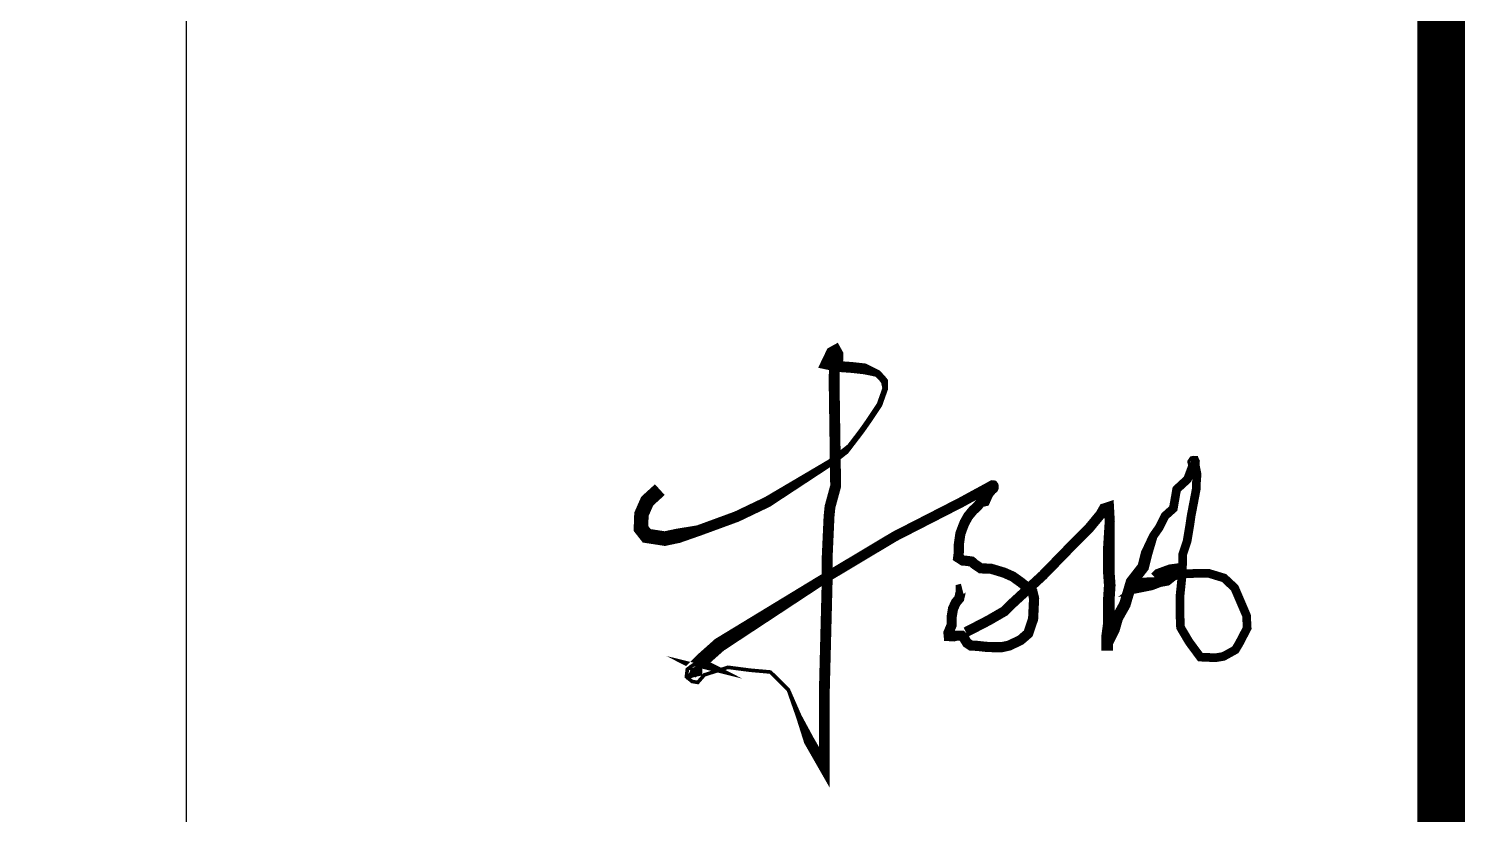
# Model space of a CAD drawing. Extents: x 2246048 to 2442613, y -66234 to 220766.
# Drawn here: x 2355545 to 2357518, y 118620 to 119705 of the extents above; entities that cross this region are included whole.
import ezdxf

# ---------------------------------------------------------------- set-up
doc = ezdxf.new("R2010")
doc.units = 0
doc.header["$LTSCALE"] = 1000
doc.header["$MEASUREMENT"] = 0
doc.layers.get('0').update_dxf_attribs({"color": 8})
doc.layers.add('J-图框线', color=4, linetype='Continuous')
doc.layers.add('J-姓名', color=2, linetype='Continuous')

# ---------------------------------------------------------------- blocks, each defined once
blk = doc.blocks.new('A$C48310C13')
for points in [[(362.1807003189824, 4117.101913869888, 200, 200, 0), (188.6307799768255, 3959.122646587992, 200, 200, 0), (188.6307799768255, 3959.122646587992, 200, 200, 0), (108.569236887186, 3777.328316410614, 200, 200, 0), (108.569236887186, 3777.328316410614, 200, 200, 0), (101.2909298463746, 3580.990430870985, 200, 200, 0), (181.3524177224499, 3479.185593046678, 200, 200, 0), (181.3524177224499, 3479.185593046678, 200, 200, 0), (430.7142588785027, 3440.735729432465, 200, 200, 0), (617.6924489361662, 3480.25327059703, 200, 150, 0), (893.5267087679496, 3550.23525262456, 150, 150, 0), (1423.806653749459, 3744.629843229505, 150, 150, 0), (1846.871688097559, 3946.783346388598, 150, 100, 0), (2719.420783954414, 4490.468666233581, 100, 100, 0), (2959.221623749418, 4679.232789494293, 80, 80, 0), (3148.23658691932, 4926.71602134774, 80, 80, 0), (3249.970281548736, 5071.919173966966, 80, 80, 0), (3395.30413890698, 5289.723927751525, 80, 80, 0), (3475.23775217198, 5514.788839167046, 80, 100, 0), (3465.010709604797, 5611.028903321097, 100, 100, 0), (3433.111570711397, 5652.858896607584, 100, 100, 0), (3365.325879857839, 5722.575568655543, 100, 150, 0), (3182.826614001559, 5785.287003360197, 150, 150, 0), (3007.457627624655, 5804.400954367341, 150, 150, 0), (2828.900168432396, 5817.143588372106, 150, 150, 0), (2723.678798691675, 5839.44319788044, 150, 150, 0), (2657.301280769654, 5853.510613401077, 150, 150, 0), (2733.24438277843, 6011.468831511901, 150, 150, 0), (2790.637832085384, 6043.32541652381, 150, 150, 0), (2822.32908495266, 5986.229832856197, 150, 150, 0), (2822.32908495266, 5922.270368622841, 150, 150, 0), (2776.289483562035, 5828.293393126273, 150, 150, 0), (2768.318135882961, 5654.674955099938, 150, 150, 0), (2790.167799026626, 4165.559909202693, 150, 150, 0), (2711.908923543633, 3878.868664494185, 150, 150, 0), (2698.865768427542, 3748.554462353954, 150, 150, 0), (2672.779458195357, 3175.171997792659, 150, 150, 0), (2672.779458195357, 2849.386504869941, 150, 150, 0), (2633.650048060641, 1324.710401968539, 150, 150, 0), (2633.650048060641, 933.7678204035657, 150, 150, 0), (2633.650048060641, 542.8252139828727, 150, 150, 0), (2633.650048060641, 282.1968345581299, 150, 150, 0), (2424.959676630286, 647.0765756950568, 150, 80, 0), (2281.485025566828, 985.8934764039368, 80, 50, 0), (2138.010429716935, 1350.773242396586, 50, 50, 0), (1890.190648151864, 1598.370214035163, 50, 50, 0), (1603.241401238512, 1624.43305446321, 50, 50, 0), (1303.24899920907, 1663.527302677419, 50, 50, 0), (977.1702869474428, 1559.275965820954, 50, 50, 0), (885.8682563483599, 1455.02460410877, 50, 50, 0), (807.6093808653641, 1468.056011894932, 50, 50, 0), (729.3505053823718, 1533.213125392907, 50, 50, 0), (742.3936604984665, 1637.464462249372, 50, 50, 0), (833.6956910975496, 1702.621575747347, 50, 50, 0), (924.9977216966362, 1702.621575747347, 50, 50, 0), (924.9977216966362, 1572.307373607116, 50, 50, 0), (859.7820013297351, 1559.275965820954, 50, 50, 0), (807.6093808653641, 1624.43305446321, 50, 50, 0), (898.9114114644507, 1663.527302677419, 50, 50, 0), (898.9114114644507, 1572.307373607116, 50, 50, 0), (768.4799707306519, 1533.213125392907, 50, 50, 0), (807.6093808653641, 1611.401621821325, 50, 50, 0), (833.6956910975496, 1624.43305446321, 50, 50, 0), (859.7820013297351, 1572.307373607116, 50, 50, 0), (990.2134420635376, 1806.872937459535, 50, 50, 0), (833.6956910975496, 1702.621575747347, 50, 50, 0), (924.9977216966362, 1676.5587353193, 50, 50, 0), (977.1702869474428, 1663.527302677419, 200, 200, 0), (893.9328045211695, 1706.188744729749, 200, 200, 0), (975.4576174479042, 1787.640300378523, 200, 200, 0), (1183.798873521686, 1973.16878028055, 200, 140, 0), (2587.6799535826, 2861.9266144496, 140, 140, 0), (3608.290788073508, 3472.497638998226, 140, 140, 0), (4511.885365931779, 3935.462807678119, 140, 140, 0), (4919.06584480319, 4156.885137849855, 140, 140, 0), (4953.987042834146, 4176.423425747689, 140, 140, 0), (4966.558674125288, 4175.027826653353, 140, 140, 0), (4970.749217889003, 4169.445455131724, 140, 140, 0), (4972.146065810241, 4161.071910277143, 140, 140, 0), (4972.146065810241, 4147.115993900937, 140, 140, 0), (4967.955522046526, 4137.34684995202, 140, 140, 0), (4956.780738676622, 4126.182106908763, 140, 140, 0), (4944.209107385474, 4115.017363865511, 140, 140, 0), (4898.830350163312, 4060.486867023519, 140, 140, 0), (4852.383707426121, 3956.96835142691, 140, 140, 0), (4802.3643054776, 3946.25953689736, 140, 140, 0), (4780.927418928233, 3928.411537537162, 140, 140, 0), (4755.917717953972, 3896.285093948507, 140, 140, 0), (4720.189518491465, 3860.589070372393, 140, 140, 0), (4688.034188667418, 3832.032231626924, 140, 140, 0), (4620.150714594423, 3749.931345089418, 140, 140, 0), (4570.131257432338, 3660.691248865543, 140, 140, 0), (4548.694370882971, 3607.147201073513, 140, 140, 0), (4512.966226634027, 3510.767920018992, 140, 140, 0), (4491.529284871096, 3364.4141711599, 140, 140, 0), (4491.529284871096, 3257.326050720112, 140, 140, 0), (4481.744944649163, 3179.704140480968, 140, 140, 0), (4546.073438277995, 3137.956295356606, 140, 140, 0), (4600.24986935771, 3133.44565286806, 140, 140, 0), (4667.97035299379, 3124.4243927467, 140, 140, 0), (4708.602676303576, 3088.339252838356, 140, 140, 0), (4794.38197029956, 3029.700925343023, 140, 140, 0), (4934.337640161695, 3025.190282854481, 140, 140, 0), (5114.925633333616, 2971.062597847689, 140, 140, 0), (5236.822548049411, 2916.934912840898, 140, 140, 0), (5349.690057585252, 2835.743372902849, 140, 140, 0), (5507.704593020854, 2709.445432935099, 140, 140, 0), (5530.278050757172, 2614.721965531422, 140, 140, 0), (5516.73399820081, 2330.551613031839, 140, 140, 0), (5448.931688064895, 2131.074648614565, 140, 140, 0), (5345.093583709007, 2040.86182369943, 140, 140, 0), (5187.079103486964, 1964.180951105649, 140, 140, 0), (5083.240999131078, 1941.627738662933, 140, 140, 0), (4974.888192185211, 1941.627738662933, 140, 140, 0), (4866.535385239345, 1946.138381151479, 140, 140, 0), (4744.63847052355, 1959.670308617107, 140, 140, 0), (4658.859176527567, 1964.180951105649, 140, 140, 0), (4604.682745447853, 2000.266066158267, 140, 140, 0), (4559.535774761655, 2072.436321119232, 140, 140, 0), (4532.447559221797, 2099.500176050486, 140, 140, 0), (4451.182967815788, 2099.500176050486, 140, 140, 0), (4419.580049685956, 2090.478891073402, 140, 140, 0), (4351.859566049876, 2094.989533561944, 140, 140, 0), (4347.344863459901, 2140.095933591648, 140, 140, 0), (4392.491834146098, 2248.351303605232, 140, 140, 0), (4392.491834146098, 2361.117340963079, 140, 140, 0), (4410.550644506002, 2473.883353465204, 140, 140, 0), (4451.182967815788, 2559.585535891795, 140, 140, 0), (4496.329938501989, 2613.713220898582, 140, 140, 0), (4518.903451451868, 2712.947305935079, 140, 140, 0), (4518.903451451868, 2744.521803354881, 140, 140, 0), (4536.962261811772, 2749.032445843423, 140, 140, 0)], [(4588.906960689565, 2149.221786592349, 140, 140, 0), (4900.691268078542, 2310.742372905476, 140, 140, 0), (5120.095003135819, 2437.651390805378, 140, 140, 0), (5212.475575467521, 2529.948865147777, 140, 140, 0), (5651.283100795637, 2933.750281219149, 140, 140, 0), (6043.900339957905, 3337.551722146247, 140, 140, 0), (6286.399245704888, 3579.832576760214, 140, 140, 0), (6448.065219678587, 3775.964706630846, 140, 140, 0), (6494.255450630872, 3856.72499978741, 140, 140, 0), (6563.540852272868, 3879.799362159076, 140, 140, 0), (6575.088437617725, 3672.130051102613, 140, 140, 0), (6563.540852272868, 3487.535127273539, 160, 160, 0), (6563.540852272868, 3072.19650516061, 160, 160, 0), (6563.540852272868, 2956.824668446541, 160, 160, 0), (6575.088437617725, 2795.304082133414, 160, 160, 0), (6563.540852272868, 2622.246339490175, 160, 160, 0), (6563.540852272868, 2449.188571991213, 160, 160, 0), (6563.540852272868, 2276.130804492252, 160, 160, 0), (6540.445736796726, 2103.073061849013, 160, 160, 0), (6540.445736796726, 1930.015294350051, 160, 160, 0), (6540.445736796726, 1895.403750792546, 160, 160, 0), (6540.445736796726, 1999.238406320779, 160, 160, 0), (6632.826253914864, 2183.833355005576, 160, 160, 0), (6679.016540080716, 2345.35391646298, 160, 160, 0), (6782.94464254371, 2529.948865147777, 160, 160, 0), (6875.325159661847, 2841.452831732473, 160, 160, 0), (7036.991078421983, 3049.12214278894, 160, 160, 0), (7083.181364587836, 3233.717066618014, 160, 120, 0), (7175.561881705973, 3475.997921231981, 120, 120, 0), (7256.394868692823, 3591.369782801772, 120, 120, 0), (7337.22785567967, 3752.890344259177, 120, 120, 0), (7452.703488273954, 3856.72499978741, 120, 120, 0), (7498.893774439806, 4122.080216773047, 120, 120, 0), (7649.012163068649, 4260.526440714504, 120, 120, 0), (7718.297564710647, 4445.121364543578, 120, 120, 0), (7707.532079480592, 4497.867593362007, 120, 120, 0), (7717.278819266368, 4513.170118203947, 120, 120, 0), (7722.848376970588, 4521.516918301357, 120, 120, 0), (7729.810310297471, 4522.908068221408, 120, 120, 0), (7735.379868001692, 4521.516918301357, 120, 120, 0), (7742.341801328576, 4522.908068221408, 120, 120, 0), (7745.126607787468, 4522.908068221408, 120, 120, 0), (7746.518983410133, 4517.343518252651, 120, 120, 0), (7752.088541114353, 4514.561243268276, 120, 120, 0), (7756.265723195909, 4506.214418315139, 120, 120, 0), (7754.87329235968, 4500.649868346383, 120, 120, 0), (7754.87329235968, 4485.347368360166, 120, 120, 0), (7753.480916737018, 4479.782818391409, 120, 120, 0), (7754.87329235968, 4471.435993438277, 120, 120, 0), (7757.658098818573, 4454.74236838773, 120, 120, 0), (7757.658098818573, 4445.004393514548, 120, 120, 0), (7764.620032145455, 4408.834843573357, 120, 120, 0), (7781.27332605479, 4326.405886357536, 120, 120, 0), (7775.577550146373, 4269.49933160032, 120, 120, 0), (7769.881774237958, 4184.139511892353, 120, 120, 0), (7769.881774237958, 4127.232957135137, 120, 120, 0), (7698.198337143367, 3752.350353692735, 120, 120, 0), (7679.979793946742, 3624.935198720134, 120, 120, 0), (7643.542652339933, 3406.509225868737, 120, 120, 0), (7579.777778758533, 3215.386518265554, 120, 120, 0), (7579.777778758533, 3078.870291447362, 120, 120, 0), (7570.668479553444, 2896.848655689773, 120, 120, 0), (7543.340692365288, 2632.917273898977, 120, 120, 0), (7543.340692365288, 2423.59237289317, 120, 120, 0), (7552.449936356817, 2214.267496743087, 120, 120, 0), (7670.870494741652, 2014.043692438594, 120, 120, 0), (7825.728139519728, 1804.718816288507, 120, 120, 0), (8035.241413887678, 1795.617719587193, 120, 120, 0), (8144.552673067417, 1813.819888134097, 120, 120, 0), (8308.519561837024, 1904.830706012894, 120, 120, 0), (8363.175191426893, 1995.841523891689, 120, 120, 0), (8472.486450606635, 2205.166424897496, 120, 120, 0), (8463.377206615103, 2378.086963953774, 120, 120, 0), (8381.393734623518, 2569.209696412676, 120, 120, 0), (8299.410317845493, 2760.332404015859, 120, 120, 0), (8153.661917058947, 2896.848655689773, 120, 120, 0), (7944.148697904562, 2960.556208320351, 120, 120, 0), (7761.963210724767, 2960.556208320351, 120, 120, 0), (7552.449936356817, 2951.455136474761, 120, 120, 0), (7379.373803595678, 2896.848655689773, 120, 120, 0), (7260.953245210846, 2851.343246750374, 120, 120, 0), (7051.439970842895, 2842.24215004906, 120, 120, 0), (6923.910168466537, 2742.130260324677, 120, 120, 0), (7151.641986031108, 2787.635669264073, 120, 120, 0), (7270.062489202377, 2833.141078203473, 120, 120, 0), (7370.264504390587, 2851.343246750374, 120, 120, 0), (7506.903605972041, 2960.556208320351, 120, 120, 0), (7543.340692365288, 3042.465954353557, 120, 120, 0), (7406.701590783832, 3024.263785806652, 120, 120, 0), (7233.625402809131, 2960.556208320351, 120, 120, 0), (7188.079072424352, 2915.050799380955, 120, 120, 0)]]:
    blk.add_lwpolyline(points, format="xyseb")
blk = doc.blocks.new('A$C5B595F1B')
at = {"layer": 'J-图框线'}
blk.add_line((-1750, 21770.67602147162), (-1750, 14270.67602147162), dxfattribs=at)
at = {"layer": 'J-姓名', "xscale": 0.1000000000931323, "yscale": 0.1000000000931323, "zscale": 0.1000000000931323}
blk.add_blockref('A$C48310C13', (-1132.173987134439, 15690.4691236375), dxfattribs=at)

msp = doc.modelspace()

# ---------------------------------------------------------------- linework, layer by layer
at = {"layer": 'J-图框线', "const_width": 100}
msp.add_lwpolyline([(2276912.575919128, 102965.7917031627), (2357512.575919128, 102965.7917031627), (2357512.575919128, 160365.7917031627), (2276912.575919128, 160365.7917031627)], close=True, dxfattribs=at)

# ---------------------------------------------------------------- block references
at = {"layer": 'J-图框线'}
msp.add_blockref('A$C5B595F1B', (2357512.575919127, 102965.7917031627), dxfattribs=at)

doc.saveas('drawing.dxf')
